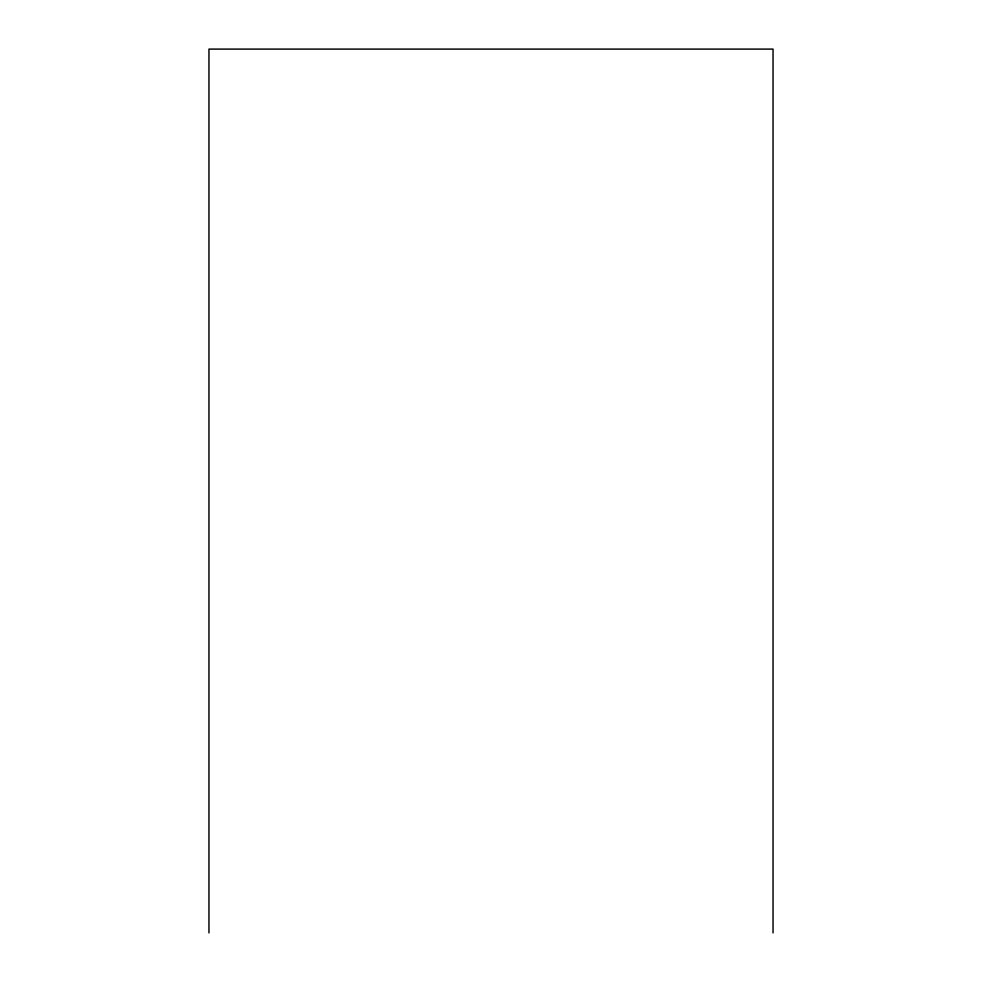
<?xml version="1.0" encoding="UTF-8"?>
<svg xmlns="http://www.w3.org/2000/svg" width="982" height="982" viewBox="0 0 982 982"><rect width="100%" height="100%" fill="white"/><g stroke="black" fill="none" stroke-linecap="round" stroke-linejoin="round"><path stroke-width="1.47" d="M773.043 932.9L773.043 49.1L208.957 49.1L208.957 932.9"/></g></svg>
